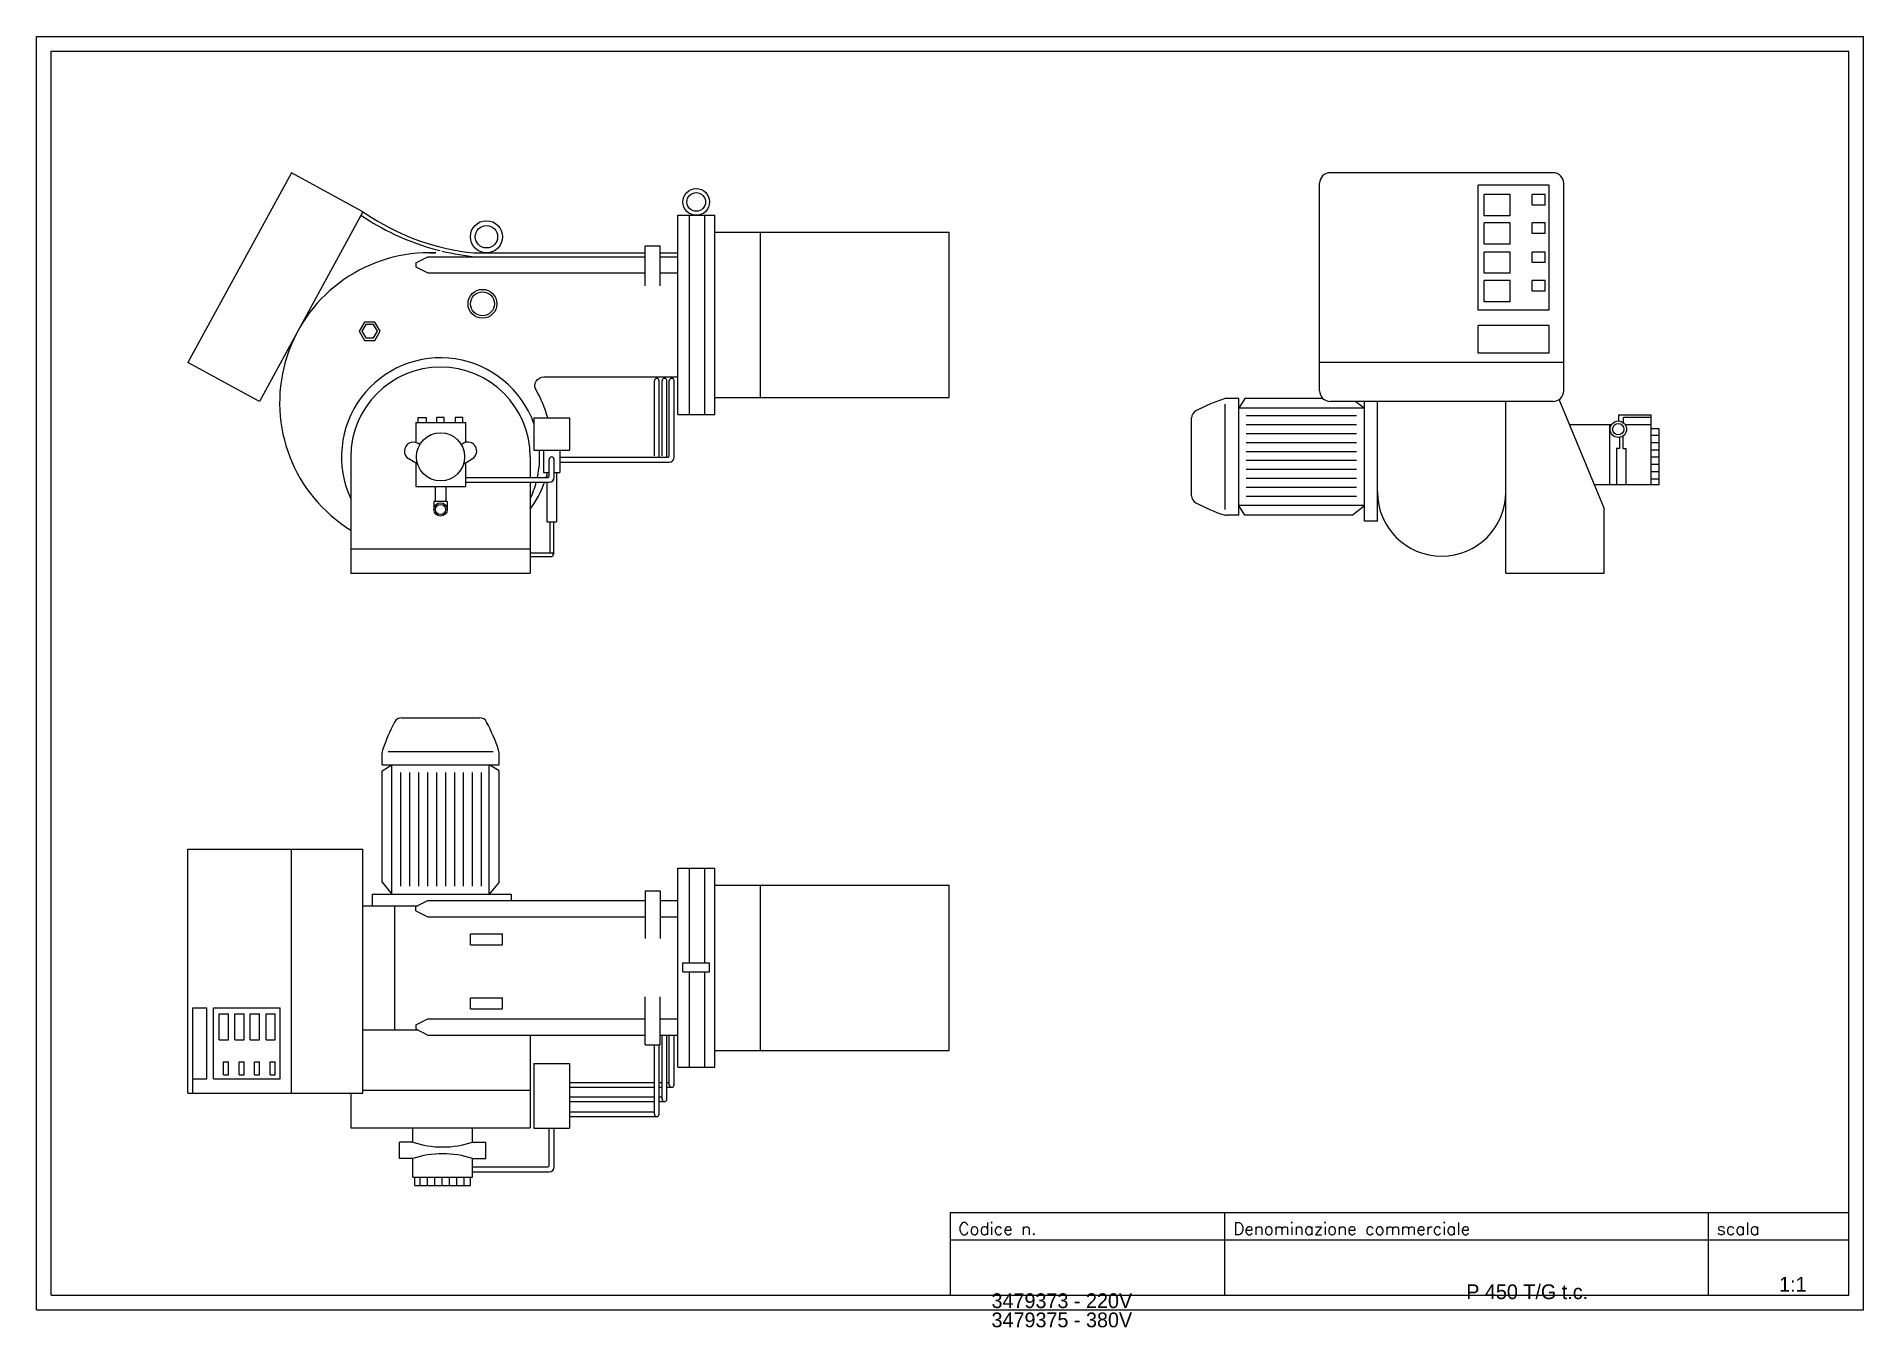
# Model space of a CAD drawing. Extents: x 0 to 3710, y -36 to 2586.
import ezdxf

# ---------------------------------------------------------------- set-up
doc = ezdxf.new("R2010")
doc.units = 0
doc.header["$LTSCALE"] = 5
doc.layers.get('0').update_dxf_attribs({"linetype": 'CONTINUOUS'})
doc.layers.add('CONTORNO_PAGINA', color=7, linetype='CONTINUOUS')
doc.layers.add('LAYER1', color=7, linetype='CONTINUOUS')
doc.styles.add('SIMPLEX_INCLINATO', font='simplex.shx', dxfattribs={"oblique": 15, "height": 2})

# ---------------------------------------------------------------- blocks, each defined once
blk = doc.blocks.new('A$C0ACC3EC1')
for p, q in [((434.249248, 949.999999), (592.372787, 949.999999)), ((394.548159, 854.003111), (394.548159, 878.815179)), ((394.548159, 854.003111), (632.073876, 854.003111)), ((394.548159, 841.735674), (414.658325, 854.003111)), ((414.658325, 854.003111), (611.96371, 854.003111)), ((632.073876, 841.735674), (611.96371, 854.003111)), ((632.073876, 854.003111), (632.073876, 878.815179)), ((394.548159, 616.122738), (394.548159, 841.735674)), ((632.073876, 616.122738), (632.073876, 841.735674)), ((-0.000001, 682.835284), (355.777897, 682.835284)), ((-0.000001, 186.980391), (-0.000001, 682.835284)), ((355.777897, 186.980391), (355.777897, 682.835284)), ((995.059906, 644.221161), (1069.999999, 644.221161)), ((995.059906, 239.778837), (995.059906, 644.221161)), ((1069.999999, 239.778837), (1069.999999, 644.221161)), ((394.548159, 616.122738), (414.658325, 591.355302)), ((632.073876, 616.122738), (611.96371, 591.355302)), ((928.722536, 598.324025), (928.722536, 501.362488)), ((928.722536, 598.324025), (959.258776, 598.324025)), ((959.258776, 598.324025), (959.258776, 501.362488)), ((1069.999999, 609.999999), (1545.999999, 609.999999)), ((1545.999999, 273.999999), (1545.999999, 609.999999)), ((355.777897, 568.107837), (466.696763, 568.107837)), ((374.171873, 591.355302), (656.450162, 591.355302)), ((374.171873, 591.355302), (374.171873, 568.107837)), ((419.927642, 568.107837), (419.927642, 315.892161)), ((463.161892, 566.342251), (487.692191, 578.594569)), ((463.161892, 557.883779), (463.161892, 566.342251)), ((463.161892, 557.883779), (487.692191, 545.631461)), ((487.692191, 578.594569), (928.722536, 578.594569)), ((656.450162, 591.355302), (656.450162, 578.594569)), ((959.258776, 578.594569), (995.059906, 578.594569)), ((487.692191, 545.631461), (928.722536, 545.631461)), ((959.258776, 545.631461), (995.059906, 545.631461)), ((573.927866, 488.596945), (573.927866, 511.110621)), ((573.927866, 511.110621), (639.084328, 511.110621)), ((573.927866, 488.596945), (639.084328, 488.596945)), ((639.084328, 488.596945), (639.084328, 511.110621)), ((1005.381427, 452.267079), (1059.678478, 452.267079)), ((1005.381427, 433.505683), (1005.381427, 452.267079)), ((1059.678478, 433.505683), (1059.678478, 452.267079)), ((1005.381427, 433.505683), (1059.678478, 433.505683)), ((573.927866, 381.218729), (639.084328, 381.218729)), ((573.927866, 358.705054), (573.927866, 381.218729)), ((639.084328, 358.705054), (639.084328, 381.218729)), ((928.722536, 285.675973), (928.722536, 382.63751)), ((959.258776, 285.675973), (959.258776, 382.63751)), ((10.099147, 186.980391), (10.099147, 360.497514)), ((10.099147, 360.497514), (38.376764, 360.497514)), ((38.376764, 216.572464), (38.376764, 360.497514)), ((52.515572, 360.497514), (187.844184, 360.497514)), ((52.515572, 216.572464), (52.515572, 360.497514)), ((187.844184, 216.572464), (187.844184, 360.497514)), ((463.161892, 326.116219), (487.692191, 338.368537)), ((487.692191, 338.368537), (928.722536, 338.368537)), ((573.927866, 358.705054), (639.084328, 358.705054)), ((959.258776, 338.368537), (995.059906, 338.368537)), ((355.777897, 315.892161), (466.696763, 315.892161)), ((463.161892, 326.116219), (463.161892, 317.657747)), ((463.161892, 317.657747), (487.692191, 305.405429)), ((487.692191, 305.405429), (928.722536, 305.405429)), ((695.533783, 305.405429), (695.533783, 116.847377)), ((959.258776, 305.405429), (995.059906, 305.405429)), ((963.101278, 175.058956), (963.101278, 305.405429)), ((972.946863, 175.058956), (972.946863, 305.405429)), ((977.830759, 204.149056), (977.830759, 305.405429)), ((987.676344, 204.149056), (987.676344, 305.405429)), ((928.722536, 285.675973), (959.258776, 285.675973)), ((947.451206, 144.756771), (947.451206, 285.675973)), ((957.296791, 144.756771), (957.296791, 285.675973)), ((1069.999999, 273.999999), (1545.999999, 273.999999)), ((702.801919, 247.563299), (702.801919, 116.461014)), ((702.801919, 247.563299), (775.186798, 247.563299)), ((775.186798, 247.563299), (775.186798, 116.461014)), ((995.059906, 239.778837), (1069.999999, 239.778837)), ((-0.000001, 186.980391), (355.777897, 186.980391)), ((10.099147, 216.572464), (38.376764, 216.572464)), ((52.515572, 216.572464), (187.844184, 216.572464)), ((331.088253, 186.980391), (331.088253, 116.847377)), ((775.186798, 209.071848), (947.451206, 209.071848)), ((775.186798, 199.226263), (947.451206, 199.226263)), ((957.296791, 209.071848), (963.101278, 209.071848)), ((957.296791, 199.226263), (963.101278, 199.226263)), ((972.946863, 209.071848), (977.830759, 209.071848)), ((972.946863, 199.226263), (982.753552, 199.226263)), ((775.186798, 179.981748), (947.451206, 179.981748)), ((775.186798, 170.136163), (947.451206, 170.136163)), ((775.186798, 149.679563), (947.451206, 149.679563)), ((957.296791, 179.981748), (963.101278, 179.981748)), ((957.296791, 170.136163), (968.024071, 170.136163)), ((331.088253, 116.847377), (695.533783, 116.847377)), ((456.711956, 87.838459), (456.711956, 116.847377)), ((578.262674, 87.838459), (578.262674, 116.847377)), ((702.801919, 116.461014), (775.186798, 116.461014)), ((734.052811, 39.917252), (734.052811, 116.461014)), ((743.898396, 37.363698), (743.898396, 116.461014)), ((775.186798, 139.833978), (952.373998, 139.833978)), ((429.740811, 54.428068), (429.740811, 87.838459)), ((456.711956, 87.838459), (429.740811, 87.838459)), ((577.975624, 87.838459), (604.946769, 87.838459)), ((604.946769, 54.428068), (604.946769, 87.838459)), ((456.711956, 54.428068), (429.740811, 54.428068)), ((456.711956, 16.722691), (456.711956, 54.428068)), ((577.975624, 54.428068), (604.946769, 54.428068)), ((578.262674, 16.722691), (578.262674, 54.428068)), ((578.262674, 37.363698), (731.499257, 37.363698)), ((456.711956, 16.722691), (578.262674, 16.722691)), ((460.888253, -0.000001), (460.888253, 16.722691)), ((574.086377, -0.000001), (574.086377, 16.722691)), ((578.262674, 27.518113), (734.052811, 27.518113)), ((460.888253, -0.000001), (574.086377, -0.000001))]:
    blk.add_line(p, q)
at = {"color": 8}
for p, q in [((406.607586, 881.358852), (620.014449, 881.358852)), ((414.658325, 591.355302), (414.658325, 854.003111)), ((611.96371, 591.355302), (611.96371, 854.003111)), ((432.853237, 607.693384), (432.853237, 838.665028)), ((451.048149, 607.693384), (451.048149, 838.665028)), ((469.243062, 607.693384), (469.243062, 838.665028)), ((487.437974, 607.693384), (487.437974, 838.665028)), ((505.632887, 607.693384), (505.632887, 838.665028)), ((523.827799, 607.693384), (523.827799, 838.665028)), ((542.022711, 607.693384), (542.022711, 838.665028)), ((560.217624, 607.693384), (560.217624, 838.665028)), ((578.412536, 607.693384), (578.412536, 838.665028)), ((596.607449, 607.693384), (596.607449, 838.665028)), ((1018.725197, 452.267079), (1018.725197, 644.221161)), ((1050.045195, 452.267079), (1050.045195, 644.221161)), ((1163.118398, 273.999999), (1163.118398, 609.999999)), ((1018.725197, 239.778837), (1018.725197, 433.505683)), ((1050.045195, 239.778837), (1050.045195, 433.505683)), ((63.812346, 295.933004), (63.812346, 348.391673)), ((63.812346, 348.391673), (82.572357, 348.391673)), ((82.572357, 295.933004), (82.572357, 348.391673)), ((95.765559, 348.391673), (114.52557, 348.391673)), ((95.765559, 295.933004), (95.765559, 348.391673)), ((114.52557, 295.933004), (114.52557, 348.391673)), ((126.975675, 295.933004), (126.975675, 348.391673)), ((126.975675, 348.391673), (145.735686, 348.391673)), ((145.735686, 295.933004), (145.735686, 348.391673)), ((158.928888, 348.391673), (177.688899, 348.391673)), ((158.928888, 295.933004), (158.928888, 348.391673)), ((177.688899, 295.933004), (177.688899, 348.391673)), ((63.812346, 295.933004), (82.572357, 295.933004)), ((95.765559, 295.933004), (114.52557, 295.933004)), ((126.975675, 295.933004), (145.735686, 295.933004)), ((158.928888, 295.933004), (177.688899, 295.933004)), ((72.219833, 224.64303), (72.219833, 250.872364)), ((72.219833, 250.872364), (82.572357, 250.872364)), ((72.219833, 224.64303), (82.572357, 224.64303)), ((82.572357, 224.64303), (82.572357, 250.872364)), ((104.173046, 250.872364), (114.52557, 250.872364)), ((104.173046, 224.64303), (104.173046, 250.872364)), ((104.173046, 224.64303), (114.52557, 224.64303)), ((114.52557, 224.64303), (114.52557, 250.872364)), ((135.383162, 224.64303), (135.383162, 250.872364)), ((135.383162, 250.872364), (145.735686, 250.872364)), ((135.383162, 224.64303), (145.735686, 224.64303)), ((145.735686, 224.64303), (145.735686, 250.872364)), ((167.336375, 250.872364), (177.688899, 250.872364)), ((167.336375, 224.64303), (167.336375, 250.872364)), ((167.336375, 224.64303), (177.688899, 224.64303)), ((177.688899, 224.64303), (177.688899, 250.872364)), ((471.999075, -0.000001), (471.999075, 16.722691)), ((486.848137, -0.000001), (486.848137, 16.722691)), ((501.697198, -0.000001), (501.697198, 16.722691)), ((516.54626, -0.000001), (516.54626, 16.722691)), ((531.395321, -0.000001), (531.395321, 16.722691)), ((546.244382, -0.000001), (546.244382, 16.722691)), ((561.093444, -0.000001), (561.093444, 16.722691))]:
    blk.add_line(p, q, dxfattribs=at)
at = {"color": 1}
for p, q in [((210.405358, 186.980391), (210.405358, 682.835284)), ((355.777897, 193.160883), (695.533783, 193.160883))]:
    blk.add_line(p, q, dxfattribs=at)
for centre, radius, start, end in [((740.253854, 769.805196), 363.2593, 151.891039, 161.70466), ((434.249248, 933.999999), 16, 90, 154.235548), ((592.372787, 933.999999), 16, 25.764452, 90), ((286.368181, 769.805196), 363.2593, 18.29534, 28.108961), ((410.548159, 878.815179), 16, 161.70466, 180), ((616.073876, 878.815179), 16, 0, 18.29534), ((982.753552, 204.149056), 4.922792, 180, 0), ((968.024071, 175.058956), 4.922792, 180, 0), ((952.373998, 144.756771), 4.922792, 180, 0), ((517.487315, 270.190158), 192.212867, 251.567466, 288.432534), ((517.487315, -127.923631), 192.212867, 71.567466, 108.432534), ((731.499257, 39.917252), 2.553554, 270, 0), ((734.052811, 37.363698), 9.845585, 270, 0)]:
    blk.add_arc(centre, radius, start, end)
blk = doc.blocks.new('A$C4D2D64D7')
for p, q in [((210.405358, 813.834715), (-0.000001, 428.495092)), ((355.777897, 734.457564), (210.405358, 813.834715)), ((355.777897, 734.457564), (145.372539, 349.117942)), ((995.059906, 322.778841), (995.059906, 727.221165)), ((995.059906, 727.221165), (1069.999999, 727.221165)), ((1069.999999, 322.778841), (1069.999999, 727.221165)), ((1069.999999, 693.000003), (1545.999999, 693.000003)), ((1545.999999, 357.000003), (1545.999999, 693.000003)), ((463.161892, 630.826067), (487.692191, 643.078385)), ((463.161892, 630.826067), (463.161892, 622.367596)), ((487.692191, 643.078385), (928.722536, 643.078385)), ((490.809623, 651.107841), (503.76792, 651.107841)), ((580.564461, 651.107841), (928.722536, 651.107841)), ((928.722536, 584.22156), (928.722536, 665.392268)), ((928.722536, 665.392268), (959.258776, 665.392268)), ((959.258776, 584.22156), (959.258776, 665.392268)), ((959.258776, 651.107841), (995.059906, 651.107841)), ((959.258776, 643.078385), (995.059906, 643.078385)), ((463.161892, 622.367596), (487.692191, 610.115278)), ((487.692191, 610.115278), (928.722536, 610.115278)), ((959.258776, 610.115278), (995.059906, 610.115278)), ((145.372539, 349.117942), (-0.000001, 428.495092)), ((723.212963, 398.892165), (995.059906, 398.892165)), ((947.451206, 238.374771), (947.451206, 391.13192)), ((957.296791, 235.821217), (957.296791, 391.13192)), ((963.101278, 238.374771), (963.101278, 391.13192)), ((972.946863, 235.821217), (972.946863, 391.13192)), ((977.830759, 238.374771), (977.830759, 391.13192)), ((987.676344, 235.821217), (987.676344, 391.13192)), ((1069.999999, 357.000003), (1545.999999, 357.000003)), ((462.812094, 306.360494), (563.809941, 306.360494)), ((462.812094, 306.360494), (462.812094, 265.993387)), ((468.146094, 316.463088), (483.775412, 316.463088)), ((468.146094, 306.360494), (468.146094, 316.463088)), ((483.775412, 316.463088), (483.775412, 306.360494)), ((520.546622, 316.463088), (504.917305, 316.463088)), ((504.917305, 316.463088), (504.917305, 306.360494)), ((520.546622, 306.360494), (520.546622, 316.463088)), ((558.475941, 316.463088), (542.846623, 316.463088)), ((542.846623, 316.463088), (542.846623, 306.360494)), ((558.475941, 306.360494), (558.475941, 316.463088)), ((563.809941, 306.360494), (563.809941, 265.993387)), ((702.801919, 315.652641), (775.186798, 315.652641)), ((702.801919, 315.652641), (702.801919, 250.069928)), ((775.186798, 315.652641), (775.186798, 250.069928)), ((995.059906, 322.778841), (1069.999999, 322.778841)), ((471.3301, 261.761956), (467.650379, 263.967478)), ((555.291935, 261.761956), (558.971656, 263.967478)), ((331.088253, 236.577654), (331.088253, 0.000003)), ((466.64455, 221.782813), (448.782832, 232.488632)), ((462.812094, 224.079882), (462.812094, 176.654029)), ((559.977485, 221.782813), (577.839203, 232.488632)), ((563.809941, 224.079882), (563.809941, 176.654029)), ((695.533783, 236.577654), (695.533783, 194.944286)), ((702.801919, 250.069928), (775.186798, 250.069928)), ((722.160668, 250.069928), (722.160668, 204.624986)), ((734.052811, 197.49784), (734.052811, 231.379164)), ((743.898396, 194.944286), (743.898396, 231.379164)), ((755.828049, 250.069928), (755.828049, 204.624986)), ((755.828049, 235.821217), (975.277205, 235.821217)), ((755.828049, 225.975632), (977.830759, 225.975632)), ((563.809941, 194.944286), (731.499257, 194.944286)), ((722.160668, 204.624986), (734.052811, 204.624986)), ((729.079096, 204.624986), (729.079096, 194.944286)), ((743.898396, 204.624986), (755.828049, 204.624986)), ((748.909621, 204.624986), (748.909621, 104.318559)), ((462.812094, 176.654029), (563.809941, 176.654029)), ((502.425498, 176.654029), (502.425498, 145.84584)), ((524.196537, 176.654029), (524.196537, 145.84584)), ((563.809941, 185.098701), (734.052811, 185.098701)), ((695.533783, 185.098701), (695.533783, 0.000003)), ((729.079096, 185.098701), (729.079096, 104.318559)), ((526.868836, 145.84584), (499.753199, 145.84584)), ((499.753199, 145.84584), (499.753199, 129.689556)), ((526.868836, 145.84584), (526.868836, 129.689556)), ((729.079096, 104.318559), (748.909621, 104.318559)), ((735.35745, 104.318559), (735.35745, 41.550528)), ((742.631267, 104.318559), (742.631267, 37.91362)), ((695.533783, 41.550528), (738.994359, 41.550528)), ((331.088253, 0.000003), (695.533783, 0.000003)), ((695.533783, 34.276711), (738.994359, 34.276711))]:
    blk.add_line(p, q)
at = {"color": 8}
for p, q in [((1018.725197, 322.778841), (1018.725197, 727.221165)), ((1050.045195, 322.778841), (1050.045195, 727.221165)), ((1163.118398, 357.000003), (1163.118398, 693.000003))]:
    blk.add_line(p, q, dxfattribs=at)
at = {"color": 1}
blk.add_line((331.088253, 50.035542), (695.533783, 50.035542), dxfattribs=at)
at = {"color": 8}
blk.add_lwpolyline([(351.30687, 727.527494), (368.240643, 716.602445, 0.078503), (512.5694, 655.503977)], format="xyb", dxfattribs=at)
for points in [[(355.777897, 734.457564), (372.71167, 723.532516, 0.119403), (580.564461, 651.107841)], [(503.76792, 651.107841), (490.809623, 651.107841, 0.755869), (331.088253, 87.828795)], [(516.310851, 654.588638, 0.035401), (586.365424, 642.899916)], [(730.846489, 315.652641, 0.070187), (707.210322, 372.365635, -0.576083), (723.212963, 398.892165)], [(728.028713, 194.944286, 0.004132), (729.079096, 198.424167)], [(695.533783, 130.405219, 0.070819), (724.71088, 185.098701)]]:
    blk.add_lwpolyline(points, format="xyb")
blk.add_lwpolyline([(380.106485, 473.060341), (390.858188, 491.682837), (380.106485, 510.305333), (358.603079, 510.305333), (347.851376, 491.682837), (358.603079, 473.060341)], close=True)
blk.add_lwpolyline([(377.219734, 478.060341), (385.084685, 491.682837), (377.219734, 505.305333), (361.48983, 505.305333), (353.624879, 491.682837), (361.48983, 478.060341)], close=True, dxfattribs=at)
for centre, radius in [((1032.529952, 754.369691), 27.148526), ((1032.529952, 754.369691), 18.925279), ((606.506097, 683.686072), 32.578231), ((606.506097, 683.686072), 22.710334), ((598.385036, 547.550324), 29.294563), ((513.311018, 129.689556), 13.557819)]:
    blk.add_circle(centre, radius)
for centre, radius in [((598.385036, 547.550324), 24.294563), ((513.311018, 236.577654), 48.955556), ((513.311018, 129.689556), 10.408477)]:
    blk.add_circle(centre, radius, dxfattribs=at)
at = {"color": 1}
for start, end in [(19.607346, 205.057608), (348.055061, 3.845946), (334.942392, 345.17208)]:
    blk.add_arc((513.311018, 236.577654), 201.154988, start, end, dxfattribs=at)
for centre, radius, start, end in [((513.311018, 236.577654), 182.222765, 0, 180), ((952.373998, 391.13192), 4.922792, 0, 180), ((968.024071, 391.13192), 4.922792, 0, 180), ((982.753552, 391.13192), 4.922792, 0, 180), ((458.216605, 248.228055), 18.350082, 59.062698, 239.062698), ((568.40543, 248.228055), 18.350082, 300.937302, 120.937302), ((738.975603, 231.379164), 4.922792, 0, 180), ((975.277205, 238.374771), 2.553554, 270, 0), ((977.830759, 235.821217), 9.845585, 270, 0), ((731.499257, 197.49784), 2.553554, 270, 0), ((734.052811, 194.944286), 9.845585, 270, 0), ((738.994359, 37.91362), 3.636908, 270, 90)]:
    blk.add_arc(centre, radius, start, end)
blk = doc.blocks.new('A$C2B511E84')
for p, q in [((260.072551, 370.670142), (260.072551, 792.282515)), ((734.375244, 813.834715), (281.624751, 813.834715)), ((726.335371, 788.284957), (582.410321, 788.284957)), ((582.410321, 534.328163), (582.410321, 788.284957)), ((726.335371, 534.328163), (726.335371, 788.284957)), ((755.927444, 370.670142), (755.927444, 792.282515)), ((726.335371, 534.328163), (582.410321, 534.328163)), ((726.335371, 503.423369), (582.410321, 503.423369)), ((582.410321, 446.98853), (582.410321, 503.423369)), ((726.335371, 446.98853), (726.335371, 503.423369)), ((726.335371, 446.98853), (582.410321, 446.98853)), ((95.996886, 355.340513), (71.184817, 355.340513)), ((95.996886, 117.814796), (95.996886, 355.340513)), ((108.264322, 355.340513), (95.996886, 335.230347)), ((95.996886, 137.924962), (95.996886, 335.230347)), ((266.4755, 355.340513), (108.264322, 355.340513)), ((734.375244, 349.117942), (281.624751, 349.117942)), ((334.063763, 349.117942), (351.167556, 335.230347)), ((351.167556, 106.204806), (351.167556, 349.117942)), ((377.52988, 106.204806), (377.52988, 349.117942)), ((638.470115, 0.000003), (638.470115, 349.117942)), ((838.223904, 132.340955), (746.89517, 353.127372)), ((-0.000002, 157.515885), (-0.000002, 315.639424)), ((852.607812, 301.529311), (768.238809, 301.529311)), ((849.663859, 179.978593), (849.663859, 301.529311)), ((868.185885, 321.93939), (933.277306, 321.93939)), ((868.185885, 309.352271), (868.185885, 321.93939)), ((933.277306, 301.529311), (880.976839, 301.529311)), ((933.277306, 179.978593), (933.277306, 321.93939)), ((949.999998, 293.176716), (933.277306, 293.176716)), ((949.999998, 179.978593), (949.999998, 293.176716)), ((949.999998, 179.978593), (818.518502, 179.978593)), ((95.996886, 117.814796), (71.184817, 117.814796)), ((108.264322, 117.814796), (95.996886, 137.924962)), ((326.400119, 117.814796), (108.264322, 117.814796)), ((326.400119, 117.814796), (351.167556, 137.924962)), ((838.223904, 0.000003), (838.223904, 132.340955)), ((377.52988, 106.204806), (351.167556, 106.204806)), ((638.470115, 0.000003), (838.223904, 0.000003))]:
    blk.add_line(p, q)
at = {"color": 8}
for p, q in [((594.516162, 726.47537), (594.516162, 769.473349)), ((646.974831, 769.473349), (594.516162, 769.473349)), ((646.974831, 726.47537), (646.974831, 769.473349)), ((718.264805, 769.473349), (692.035471, 769.473349)), ((692.035471, 747.97436), (692.035471, 769.473349)), ((718.264805, 747.97436), (692.035471, 747.97436)), ((718.264805, 747.97436), (718.264805, 769.473349)), ((646.974831, 726.47537), (594.516162, 726.47537)), ((646.974831, 711.694819), (594.516162, 711.694819)), ((594.516162, 668.69684), (594.516162, 711.694819)), ((646.974831, 668.69684), (646.974831, 711.694819)), ((718.264805, 711.694819), (692.035471, 711.694819)), ((692.035471, 690.195829), (692.035471, 711.694819)), ((718.264805, 690.195829), (718.264805, 711.694819)), ((646.974831, 668.69684), (594.516162, 668.69684)), ((718.264805, 690.195829), (692.035471, 690.195829)), ((646.974831, 652.572597), (594.516162, 652.572597)), ((594.516162, 609.574618), (594.516162, 652.572597)), ((646.974831, 609.574618), (646.974831, 652.572597)), ((718.264805, 652.572597), (692.035471, 652.572597)), ((692.035471, 631.073608), (692.035471, 652.572597)), ((718.264805, 631.073608), (692.035471, 631.073608)), ((718.264805, 631.073608), (718.264805, 652.572597)), ((646.974831, 609.574618), (594.516162, 609.574618)), ((594.516162, 551.796088), (594.516162, 594.794067)), ((646.974831, 594.794067), (594.516162, 594.794067)), ((646.974831, 551.796088), (646.974831, 594.794067)), ((718.264805, 594.794067), (692.035471, 594.794067)), ((692.035471, 573.295078), (692.035471, 594.794067)), ((718.264805, 573.295078), (718.264805, 594.794067)), ((718.264805, 573.295078), (692.035471, 573.295078)), ((646.974831, 551.796088), (594.516162, 551.796088)), ((68.641145, 129.874223), (68.641145, 343.281086)), ((351.167556, 335.230347), (95.996886, 335.230347)), ((334.829473, 319.874086), (111.334968, 319.874086)), ((334.829473, 301.679173), (111.334968, 301.679173)), ((877.47627, 317.041259), (933.277306, 317.041259)), ((877.47627, 305.547299), (877.47627, 317.041259)), ((334.829473, 283.484261), (111.334968, 283.484261)), ((334.829473, 265.289348), (111.334968, 265.289348)), ((869.519551, 276.224228), (869.519551, 253.42231)), ((876.008404, 278.77234), (876.008404, 253.42231)), ((949.999998, 280.183783), (933.277306, 280.183783)), ((949.999998, 265.334722), (933.277306, 265.334722)), ((334.829473, 247.094436), (111.334968, 247.094436)), ((334.829473, 228.899524), (111.334968, 228.899524)), ((863.229292, 253.42231), (863.229292, 179.978593)), ((869.519551, 253.42231), (863.229292, 253.42231)), ((876.008404, 253.42231), (882.298662, 253.42231)), ((882.298662, 253.42231), (882.298662, 179.978593)), ((949.999998, 250.48566), (933.277306, 250.48566)), ((949.999998, 235.636599), (933.277306, 235.636599)), ((334.829473, 210.704611), (111.334968, 210.704611)), ((334.829473, 192.509699), (111.334968, 192.509699)), ((949.999998, 220.787538), (933.277306, 220.787538)), ((949.999998, 205.938476), (933.277306, 205.938476)), ((949.999998, 191.089415), (933.277306, 191.089415)), ((334.829473, 174.314786), (111.334968, 174.314786)), ((334.829473, 156.119874), (111.334968, 156.119874)), ((351.167556, 137.924962), (95.996886, 137.924962))]:
    blk.add_line(p, q, dxfattribs=at)
at = {"color": 1}
blk.add_line((755.927444, 428.495092), (260.072551, 428.495092), dxfattribs=at)
for radius in [16.705196, 11.518179]:
    blk.add_circle((866.792325, 292.705302), radius)
for centre, radius, start, end in [((281.624751, 792.282515), 21.5522, 90, 180), ((734.375244, 792.282515), 21.5522, 0, 90), ((180.1948, 9.634818), 363.2593, 108.29534, 118.108961), ((71.184817, 339.340513), 16, 90, 108.29534), ((281.624751, 370.670142), 21.5522, 180, 270), ((734.375244, 370.670142), 21.5522, 270, 0), ((15.999998, 315.639424), 16, 115.764452, 180), ((15.999998, 157.515885), 16, 180, 244.235548), ((507.999998, 165.234765), 130.470118, 180, 0), ((180.1948, 463.520491), 363.2593, 241.891039, 251.70466), ((71.184817, 133.814796), 16, 251.70466, 270)]:
    blk.add_arc(centre, radius, start, end)

msp = doc.modelspace()

# ---------------------------------------------------------------- linework, layer by layer
at = {"layer": 'CONTORNO_PAGINA', "color": 150}
for p, q in [((0, 2586.448951), (3709.946276, 2586.448951)), ((0, 0), (0, 2586.448951)), ((3709.946276, 0), (3709.946276, 2586.448951)), ((0, 0), (3709.946276, 0))]:
    msp.add_line(p, q, dxfattribs=at)
at = {"layer": 'CONTORNO_PAGINA', "color": 5}
for p, q in [((30, 2556.448951), (3679.946276, 2556.448951)), ((30, 30), (30, 2556.448951)), ((3679.946276, 30), (3679.946276, 2556.448951)), ((30, 30), (3679.946276, 30))]:
    msp.add_line(p, q, dxfattribs=at)
at = {"layer": 'LAYER1', "color": 4}
for p, q in [((1854.973138, 197.314356), (3679.946276, 197.314356)), ((1854.973138, 197.314356), (1854.973138, 30)), ((2413.106065, 30), (2413.106065, 197.314356)), ((3395.136281, 30), (3395.136281, 197.314356))]:
    msp.add_line(p, q, dxfattribs=at)
at = {"layer": 'LAYER1', "color": 150}
msp.add_line((1854.973138, 142.021627), (3679.946276, 142.021627), dxfattribs=at)

# ---------------------------------------------------------------- block references
for name, p in [('A$C4D2D64D7', (307.117541, 1496.035479)), ('A$C2B511E84', (2345.320087, 1496.035479)), ('A$C0ACC3EC1', (307.117541, 252.728273))]:
    msp.add_blockref(name, p)

# ---------------------------------------------------------------- texts
at = {"color": 5, "style": 'SIMPLEX_INCLINATO'}
for s, p in [('Codice n.', (1871.99, 152.107)), ('Denominazione commerciale', (2430.13, 152.107)), ('scala', (3412.16, 152.107))]:
    msp.add_text(s, height=25, dxfattribs=at).set_placement(p)
at = {"color": 5}
for s, p in [('P 450 T/G t.c.', (2903.35, 21.6084)), ('1:1', (3538.68, 36.7195)), ('3479373 - 220V', (1939.3, 3.47508)), ('3479375 - 380V', (1939.3, -35.5249))]:
    msp.add_text(s, height=30, dxfattribs=at).set_placement(p)

doc.saveas('drawing.dxf')
